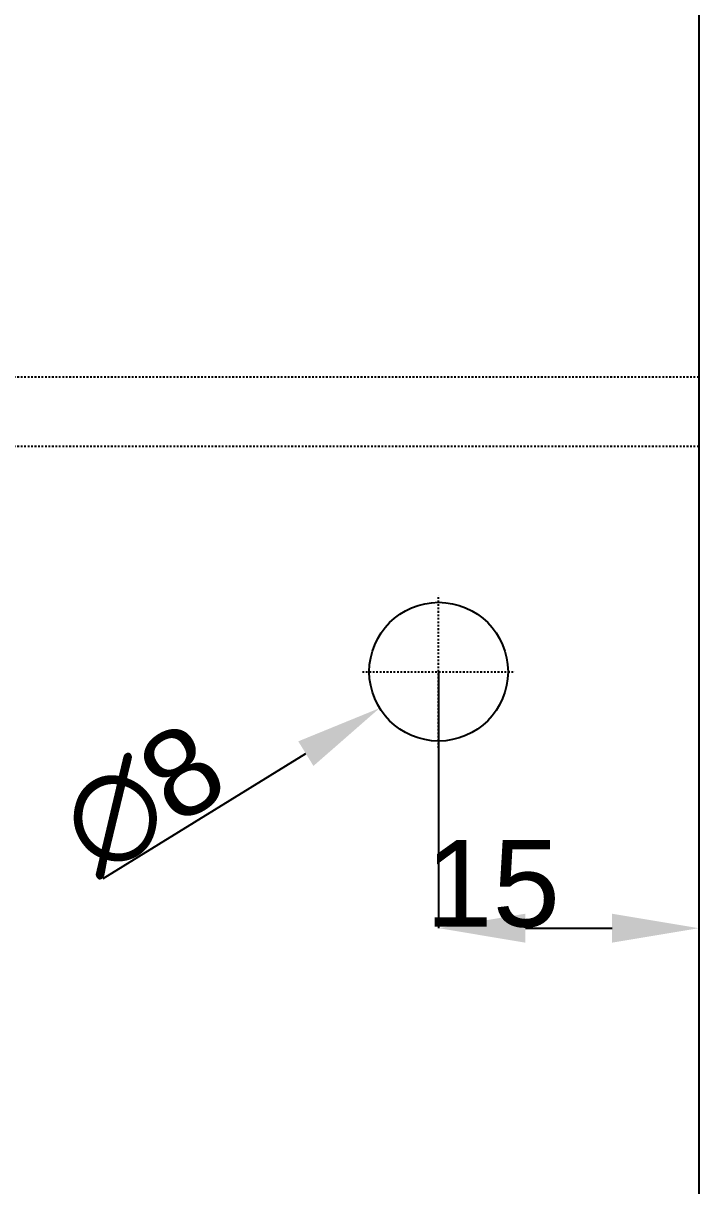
# Model space of a CAD drawing. Header units: millimetres. Extents: x 2089 to 2530, y 1631 to 2074.
# Drawn here: x 2432.8 to 2471.8, y 1871.9 to 1939 of the extents above; entities that cross this region are included whole.
import ezdxf

# ---------------------------------------------------------------- set-up
doc = ezdxf.new("R2010")
doc.units = ezdxf.units.MM
doc.linetypes.add('CENTER', pattern=[0.6, 0.375, -0.075, 0.075, -0.075])
doc.linetypes.add('HIDDEN', pattern=[0.2, 0.1, -0.1])
doc.layers.add('DEFAULT_2', color=8, linetype='HIDDEN')
doc.styles.get("Standard").update_dxf_attribs({"font": 'arial.ttf'})
doc.dimstyles.new('副本 ISO-25-1', dxfattribs={"dimtxt": 5, "dimasz": 5, "dimexe": 0, "dimexo": 0, "dimgap": 0, "dimtad": 1, "dimtxsty": 'Standard', "dimcen": 0, "dimclrd": 4, "dimclre": 4, "dimclrt": 6, "dimazin": 0, "dimtfac": 1, "dimtofl": 0, "dimtmove": 0, "dimatfit": 3, "dimfxl": 0, "dimarcsym": 0})

# ---------------------------------------------------------------- blocks, each defined once
blk = doc.blocks.new('*D102')
at = {"color": 4, "linetype": 'Continuous', "lineweight": -2, "transparency": 16777216}
for p, q in [((2456.781, 1901.577), (2456.781, 1886.783)), ((2471.781, 1901.577), (2471.781, 1886.783)), ((2461.781, 1886.783), (2466.781, 1886.783))]:
    blk.add_line(p, q, dxfattribs=at)
at = {"color": 4, "transparency": 16777216}
for points in [[(2461.781, 1887.616), (2461.781, 1885.949), (2456.781, 1886.783)], [(2466.781, 1887.616), (2466.781, 1885.949), (2471.781, 1886.783)]]:
    blk.add_solid(points, dxfattribs=at)
at = {"layer": 'Defpoints', "color": 0, "transparency": 16777216}
for p in [(2456.781, 1901.577), (2471.781, 1901.577), (2471.781, 1886.783)]:
    blk.add_point(p, dxfattribs=at)
at = {"color": 6, "transparency": 16777216, "insert": (2459.894, 1889.336), "char_height": 5, "attachment_point": 5}
blk.add_mtext('15', dxfattribs=at)
blk = doc.blocks.new('*D103')
at = {"color": 4, "linetype": 'Continuous', "lineweight": -2, "transparency": 16777216}
blk.add_line((2437.441, 1889.639), (2449.123, 1896.849), dxfattribs=at)
at = {"color": 4, "transparency": 16777216}
blk.add_solid([(2448.685, 1897.559), (2449.56, 1896.14), (2453.377, 1899.476)], dxfattribs=at)
at = {"layer": 'Defpoints', "color": 0, "transparency": 16777216}
for p in [(2460.185, 1903.678), (2453.377, 1899.476)]:
    blk.add_point(p, dxfattribs=at)
at = {"color": 6, "transparency": 16777216, "insert": (2439.74, 1894.222), "char_height": 5, "attachment_point": 5, "rotation": 31.68613}
blk.add_mtext('∅8', dxfattribs=at)

msp = doc.modelspace()

# ---------------------------------------------------------------- linework, layer by layer
at = {"color": 7, "linetype": 'Continuous'}
msp.add_line((2471.781, 2013.577), (2471.781, 1713.577), dxfattribs=at)
at = {"color": 1, "linetype": 'CENTER', "ltscale": 0.248791}
for p, q in [((2456.781, 1897.177), (2456.781, 1905.977)), ((2452.381, 1901.577), (2461.181, 1901.577))]:
    msp.add_line(p, q, dxfattribs=at)
msp.add_circle((2456.781, 1901.577), 4)
at = {"layer": 'DEFAULT_2', "color": 8, "linetype": 'HIDDEN'}
for p, q in [((2471.781, 1918.555), (2415.64, 1918.555)), ((2471.781, 1914.555), (2415.64, 1914.555))]:
    msp.add_line(p, q, dxfattribs=at)

# ---------------------------------------------------------------- dimensions: what is measured, and where the dimension line sits
dim = msp.add_diameter_dim_2p(p1=(2460.185, 1903.678), p2=(2453.377, 1899.476), dimstyle='副本 ISO-25-1', override={"dimfxl": 1.25, "dimarcsym": 1})
dim.commit()
dim.dimension.update_dxf_attribs({"geometry": '*D103', "text_midpoint": (2439.74, 1894.222)})
dim = msp.add_linear_dim(base=(2471.781, 1886.783), p1=(2456.781, 1901.577), p2=(2471.781, 1901.577), dimstyle='副本 ISO-25-1', override={"dimfxl": 1.25, "dimarcsym": 1})
dim.commit()
dim.dimension.update_dxf_attribs({"geometry": '*D102', "text_midpoint": (2459.894, 1886.783), "dimtype": 160})

doc.saveas('drawing.dxf')
